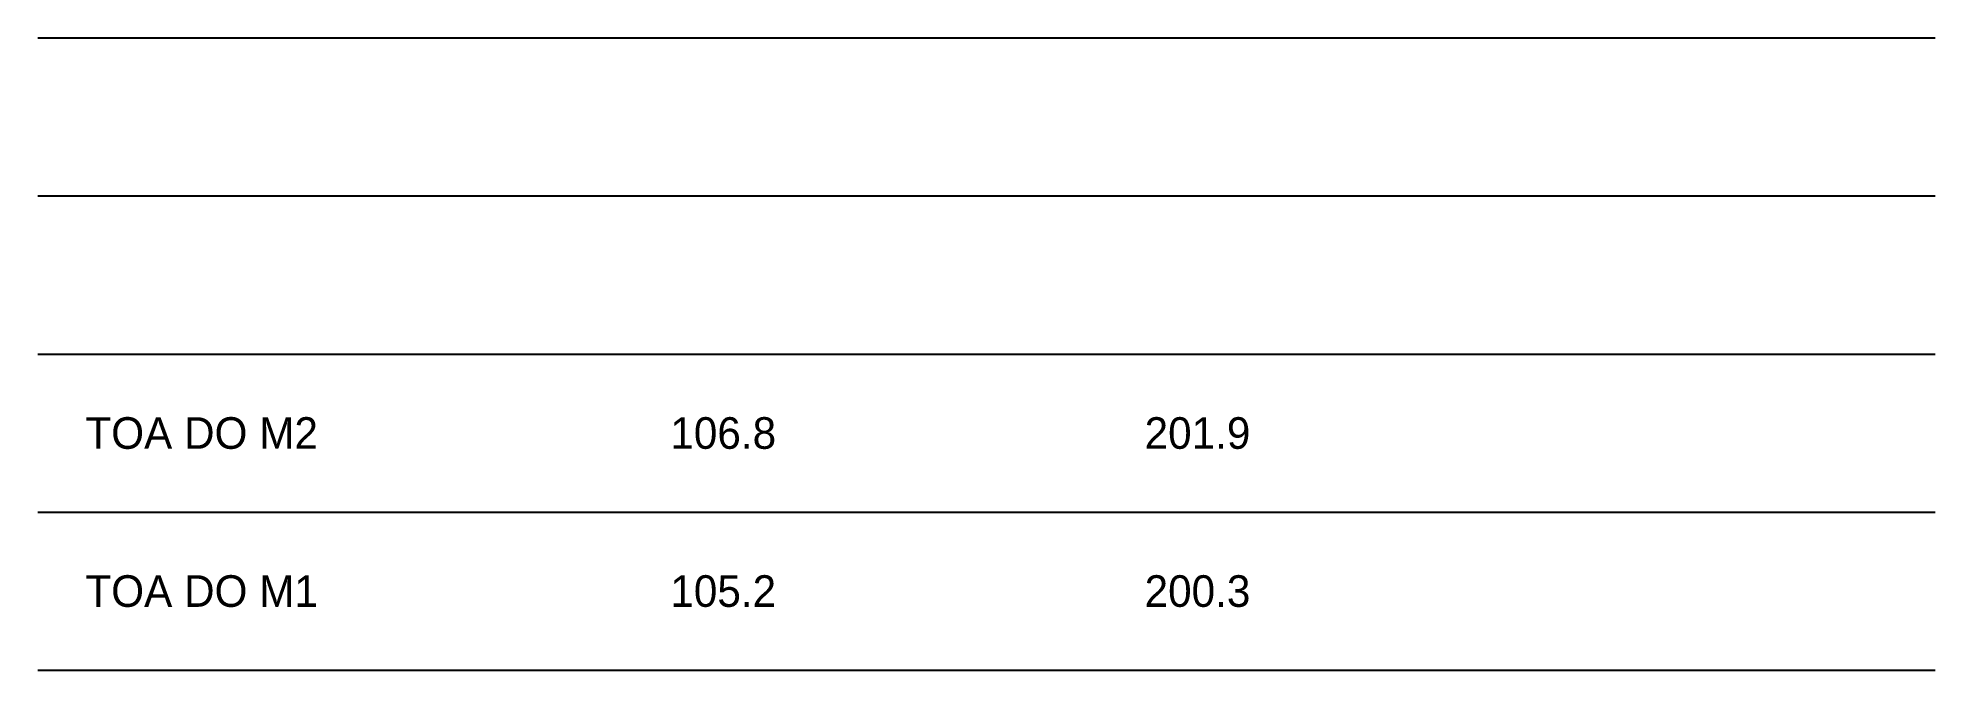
# Model space of a CAD drawing. Header units: metres. Extents: x 0 to 12, y 0 to 4.
import ezdxf

# ---------------------------------------------------------------- set-up
doc = ezdxf.new("R2010")
doc.units = ezdxf.units.M

# ---------------------------------------------------------------- blocks, each defined once
blk = doc.blocks.new('O1')
blk = doc.blocks.new('O2')
blk = doc.blocks.new('O3')
blk = doc.blocks.new('O4')

msp = doc.modelspace()

# ---------------------------------------------------------------- linework, layer by layer
for p, q in [((0, 4), (12, 4)), ((0, 3), (12, 3)), ((0, 2), (12, 2)), ((0, 1), (12, 1)), ((0, 0), (12, 0))]:
    msp.add_line(p, q)

# ---------------------------------------------------------------- block references
ref = msp.add_blockref('O3', (4, 1.4))
ref.add_attrib('B0', '106.8', (4, 1.4), dxfattribs={"height": 0.2})
ref = msp.add_blockref('O4', (7, 1.4))
ref.add_attrib('B1', '201.9', (7, 1.4), dxfattribs={"height": 0.2})
ref = msp.add_blockref('O1', (4, 0.4))
ref.add_attrib('A0', '105.2', (4, 0.4), dxfattribs={"height": 0.2})
ref = msp.add_blockref('O2', (7, 0.4))
ref.add_attrib('A1', '200.3', (7, 0.4), dxfattribs={"height": 0.2})

# ---------------------------------------------------------------- texts
for s, p in [('TOA DO M2', (0.3, 1.4)), ('TOA DO M1', (0.3, 0.4))]:
    msp.add_text(s, height=0.2).set_placement(p)

doc.saveas('drawing.dxf')
